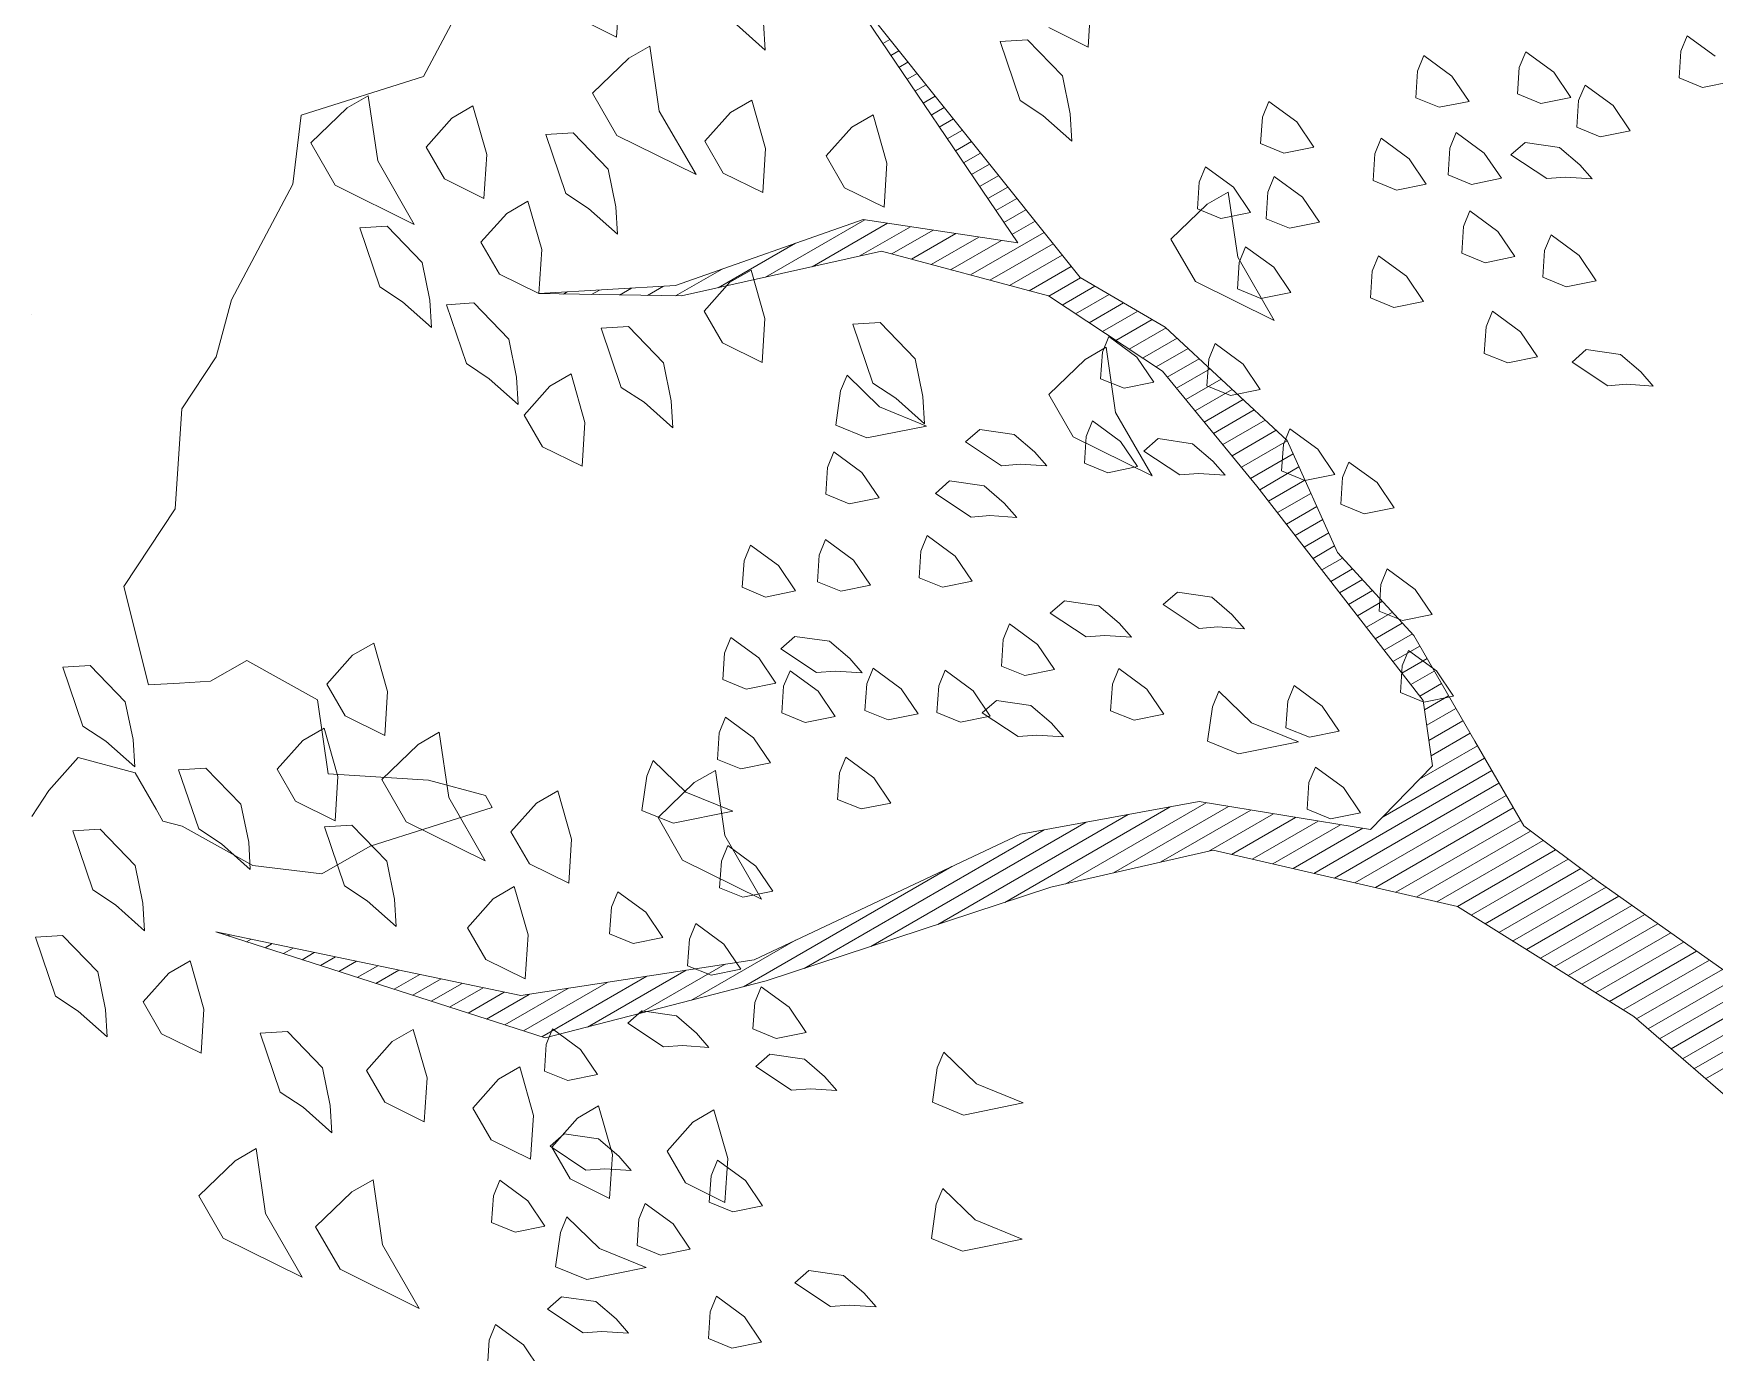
# Model space of a CAD drawing. Header units: metres. Extents: x 12093 to 20303, y 514 to 1412.
# Drawn here: x 19749.478 to 19751.153, y 696.116 to 697.43 of the extents above; entities that cross this region are included whole.
import ezdxf

# ---------------------------------------------------------------- set-up
doc = ezdxf.new("R2010")
doc.units = ezdxf.units.M
doc.layers.add('ARBOLES', color=52, linetype='Continuous', lineweight=13)
doc.layers.add('grass', color=64, linetype='Continuous', lineweight=13)

# ---------------------------------------------------------------- blocks, each defined once
blk = doc.blocks.new('ghgfghgh')
at = {"layer": 'ARBOLES', "lineweight": 20}
for p, q in [((20000.7793, 664.8432), (20000.9392, 664.6429)), ((20000.9001, 664.6647), (20000.7793, 664.8432)), ((20000.8152, 664.79), (20000.8197, 664.7926)), ((20000.8203, 664.7825), (20000.8254, 664.7854)), ((20000.8254, 664.775), (20000.8311, 664.7783)), ((20000.8305, 664.7675), (20000.8368, 664.7712)), ((20000.8355, 664.76), (20000.8425, 664.764)), ((20000.8406, 664.7525), (20000.8482, 664.7569)), ((20000.8457, 664.745), (20000.8539, 664.7498)), ((20000.8507, 664.7375), (20000.8596, 664.7426)), ((20000.8558, 664.73), (20000.8653, 664.7355)), ((20000.8609, 664.7225), (20000.871, 664.7284)), ((20000.866, 664.7151), (20000.8767, 664.7212)), ((20000.871, 664.7076), (20000.8824, 664.7141)), ((20000.8761, 664.7001), (20000.8881, 664.707)), ((20000.8812, 664.6926), (20000.8938, 664.6998)), ((20000.8863, 664.6851), (20000.8995, 664.6927)), ((20000.8913, 664.6776), (20000.9052, 664.6856)), ((20000.685, 664.638), (20000.8029, 664.6795)), ((20000.7415, 664.6432), (20000.804, 664.6793)), ((20000.771, 664.6498), (20000.8183, 664.6771)), ((20000.8005, 664.6564), (20000.8326, 664.6749)), ((20000.8029, 664.6795), (20000.9001, 664.6647)), ((20000.8209, 664.6578), (20000.8469, 664.6728)), ((20000.8964, 664.6701), (20000.9109, 664.6784)), ((20000.7119, 664.6365), (20000.7605, 664.6646)), ((20000.8333, 664.6545), (20000.8612, 664.6706)), ((20000.8456, 664.6512), (20000.8755, 664.6684)), ((20000.8579, 664.6479), (20000.8898, 664.6662)), ((20000.8703, 664.6446), (20000.9166, 664.6713)), ((20000.8826, 664.6413), (20000.9223, 664.6642)), ((20000.8144, 664.6595), (20000.6888, 664.6314)), ((20000.9193, 664.6314), (20000.8144, 664.6595)), ((20000.8949, 664.6379), (20000.928, 664.657)), ((20000.685, 664.6314), (20000.7143, 664.6483)), ((20000.9073, 664.6346), (20000.9337, 664.6499)), ((20000.9195, 664.6313), (20000.9394, 664.6428)), ((20000.9392, 664.6429), (20000.9927, 664.6118)), ((20000.5993, 664.6329), (20000.685, 664.638)), ((20000.6888, 664.6314), (20000.5993, 664.6329)), ((20000.6148, 664.6326), (20000.6171, 664.6339)), ((20000.6324, 664.6323), (20000.6373, 664.6351)), ((20000.6499, 664.632), (20000.6574, 664.6364)), ((20000.6675, 664.6317), (20000.6776, 664.6376)), ((20000.9909, 664.5841), (20000.9193, 664.6314)), ((20000.9279, 664.6257), (20000.9484, 664.6376)), ((20000.9363, 664.6202), (20000.9574, 664.6323)), ((20000.9448, 664.6146), (20000.9664, 664.6271)), ((20000.9532, 664.609), (20000.9754, 664.6218)), ((20000.9616, 664.6035), (20000.9844, 664.6166)), ((20000.97, 664.5979), (20000.9932, 664.6113)), ((20000.9927, 664.6118), (20001.0692, 664.5407)), ((20000.9784, 664.5923), (20001.0001, 664.6048)), ((20000.9869, 664.5868), (20001.007, 664.5984)), ((20000.9939, 664.5804), (20001.0139, 664.592)), ((20001.0502, 664.512), (20000.9909, 664.5841)), ((20000.9997, 664.5734), (20001.0209, 664.5856)), ((20001.0056, 664.5663), (20001.0278, 664.5791)), ((20001.0114, 664.5592), (20001.0347, 664.5727)), ((20001.0172, 664.5522), (20001.0416, 664.5663)), ((20001.023, 664.5451), (20001.0485, 664.5598)), ((20001.0288, 664.538), (20001.0555, 664.5534)), ((20001.0347, 664.531), (20001.0624, 664.547)), ((20001.0405, 664.5239), (20001.0692, 664.5405)), ((20001.0692, 664.5407), (20001.1009, 664.4703)), ((20001.0463, 664.5168), (20001.073, 664.5322)), ((20001.052, 664.5097), (20001.0767, 664.524)), ((20001.0576, 664.5025), (20001.0804, 664.5157)), ((20001.1546, 664.3773), (20001.0502, 664.512)), ((20001.0632, 664.4953), (20001.0842, 664.5074)), ((20001.0688, 664.4881), (20001.0879, 664.4992)), ((20001.0743, 664.4809), (20001.0916, 664.4909)), ((20001.0799, 664.4737), (20001.0954, 664.4826)), ((20001.0855, 664.4665), (20001.0991, 664.4744)), ((20001.0911, 664.4593), (20001.1041, 664.4668)), ((20001.1009, 664.4703), (20001.1488, 664.4182)), ((20001.0967, 664.4521), (20001.1104, 664.46)), ((20001.1022, 664.4449), (20001.1166, 664.4532)), ((20001.1078, 664.4377), (20001.1229, 664.4464)), ((20001.1134, 664.4305), (20001.1291, 664.4396)), ((20001.119, 664.4233), (20001.1354, 664.4328)), ((20001.1246, 664.4161), (20001.1416, 664.4259)), ((20001.1302, 664.4089), (20001.1479, 664.4191)), ((20001.1357, 664.4017), (20001.1526, 664.4114)), ((20001.1488, 664.4182), (20001.1871, 664.3517)), ((20001.1413, 664.3945), (20001.1572, 664.4036)), ((20001.1469, 664.3873), (20001.1617, 664.3958)), ((20001.1525, 664.3801), (20001.1662, 664.388)), ((20001.1605, 664.3363), (20001.1546, 664.3773)), ((20001.1555, 664.3714), (20001.1707, 664.3802)), ((20001.1569, 664.3618), (20001.1752, 664.3723)), ((20001.1583, 664.3521), (20001.1797, 664.3645)), ((20001.1597, 664.3425), (20001.1842, 664.3567)), ((20001.1524, 664.3279), (20001.1888, 664.3489)), ((20001.1871, 664.3517), (20001.2179, 664.2985)), ((20001.1217, 664.2962), (20001.1605, 664.3363)), ((20001.1295, 664.3043), (20001.1933, 664.3411)), ((20001.086, 664.2687), (20001.1978, 664.3333)), ((20001.0989, 664.2657), (20001.2023, 664.3254)), ((20000.9017, 664.2933), (20001.014, 664.3138)), ((20000.9302, 664.2622), (20001.0184, 664.3131)), ((20001.014, 664.3138), (20001.1217, 664.2962)), ((20001.1118, 664.2627), (20001.2068, 664.3176)), ((20000.8499, 664.2366), (20000.9694, 664.3056)), ((20000.8919, 664.2505), (20000.9958, 664.3105)), ((20000.9601, 664.269), (20001.0324, 664.3108)), ((20000.99, 664.2759), (20001.0465, 664.3085)), ((20001.02, 664.2827), (20001.0606, 664.3062)), ((20001.0344, 664.2806), (20001.0746, 664.3039)), ((20001.1247, 664.2598), (20001.2113, 664.3098)), ((20000.7345, 664.2144), (20000.9017, 664.2933)), ((20000.7658, 664.2089), (20000.9166, 664.296)), ((20000.8078, 664.2228), (20000.943, 664.3008)), ((20001.0473, 664.2777), (20001.0887, 664.3016)), ((20001.0602, 664.2747), (20001.1028, 664.2993)), ((20001.0731, 664.2717), (20001.1169, 664.297)), ((20001.1375, 664.2568), (20001.2158, 664.302)), ((20001.1504, 664.2538), (20001.2222, 664.2952)), ((20001.2179, 664.2985), (20001.2647, 664.2635)), ((20001.0227, 664.2833), (20000.9209, 664.26)), ((20001.1762, 664.2478), (20001.0227, 664.2833)), ((20001.1633, 664.2508), (20001.2301, 664.2894)), ((20001.1762, 664.2478), (20001.2379, 664.2835)), ((20000.7278, 664.1975), (20000.8587, 664.273)), ((20001.1849, 664.2424), (20001.2458, 664.2776)), ((20001.1936, 664.237), (20001.2537, 664.2717)), ((20000.9209, 664.26), (20000.7421, 664.2012)), ((20001.2023, 664.2316), (20001.2615, 664.2658)), ((20001.2109, 664.2262), (20001.2696, 664.26)), ((20001.2647, 664.2635), (20001.3545, 664.2001)), ((20001.2196, 664.2208), (20001.2777, 664.2543)), ((20001.287, 664.1788), (20001.1762, 664.2478)), ((20001.2283, 664.2154), (20001.2858, 664.2485)), ((20001.237, 664.2099), (20001.2939, 664.2428)), ((20000.3963, 664.232), (20000.5879, 664.1919)), ((20000.6033, 664.1653), (20000.3963, 664.232)), ((20001.2457, 664.2045), (20001.302, 664.2371)), ((20001.2544, 664.1991), (20001.3102, 664.2313)), ((20000.4157, 664.2257), (20000.4185, 664.2274)), ((20000.4273, 664.222), (20000.4317, 664.2246)), ((20000.4389, 664.2183), (20000.445, 664.2218)), ((20000.4505, 664.2145), (20000.4582, 664.219)), ((20000.6952, 664.189), (20000.7604, 664.2267)), ((20001.263, 664.1937), (20001.3183, 664.2256)), ((20001.2717, 664.1883), (20001.3264, 664.2199)), ((20000.4621, 664.2108), (20000.4715, 664.2163)), ((20000.4736, 664.2071), (20000.4848, 664.2135)), ((20000.4852, 664.2033), (20000.498, 664.2107)), ((20000.4968, 664.1996), (20000.5113, 664.2079)), ((20000.5879, 664.1919), (20000.7345, 664.2144)), ((20000.6299, 664.1722), (20000.6917, 664.2079)), ((20000.6625, 664.1806), (20000.7163, 664.2117)), ((20001.2804, 664.1829), (20001.3345, 664.2141)), ((20001.2887, 664.1773), (20001.3427, 664.2084)), ((20000.5084, 664.1959), (20000.5245, 664.2052)), ((20000.52, 664.1921), (20000.5378, 664.2024)), ((20000.5316, 664.1884), (20000.551, 664.1996)), ((20000.5432, 664.1847), (20000.5643, 664.1968)), ((20000.5895, 664.1697), (20000.6425, 664.2003)), ((20000.6011, 664.166), (20000.6671, 664.2041)), ((20000.7421, 664.2012), (20000.6033, 664.1653)), ((20001.296, 664.171), (20001.3508, 664.2027)), ((20000.5548, 664.1809), (20000.5775, 664.1941)), ((20000.5664, 664.1772), (20000.5932, 664.1927)), ((20000.5779, 664.1735), (20000.6178, 664.1965)), ((20001.3032, 664.1648), (20001.3584, 664.1966)), ((20001.3104, 664.1585), (20001.3655, 664.1903)), ((20001.4466, 664.0405), (20001.287, 664.1788)), ((20001.3176, 664.1522), (20001.3726, 664.184)), ((20001.3248, 664.146), (20001.3797, 664.1777)), ((20001.3321, 664.1397), (20001.3868, 664.1714))]:
    blk.add_line(p, q, dxfattribs=at)
at = {"layer": 'grass'}
for p, q in [((20000.5268, 664.7692), (20000.5655, 664.842)), ((20000.6481, 664.794), (20000.6499, 664.8216)), ((20000.9443, 664.7877), (20000.946, 664.8153)), ((20000.6233, 664.8063), (20000.6481, 664.794)), ((20000.7414, 664.7859), (20000.7233, 664.802)), ((20000.7404, 664.803), (20000.7414, 664.7859)), ((20000.9195, 664.8), (20000.9443, 664.7877)), ((20000.669, 664.7884), (20000.6558, 664.7807)), ((20000.6749, 664.7475), (20000.669, 664.7884)), ((20000.889, 664.7913), (20000.9062, 664.7923)), ((20000.9016, 664.7542), (20000.889, 664.7913)), ((20000.9062, 664.7923), (20000.9282, 664.7696)), ((20001.3205, 664.7949), (20001.3165, 664.7851)), ((20001.3381, 664.782), (20001.3205, 664.7949)), ((20000.6558, 664.7807), (20000.633, 664.7587)), ((20001.1552, 664.7824), (20001.1512, 664.7726)), ((20001.1728, 664.7695), (20001.1552, 664.7824)), ((20001.2191, 664.7848), (20001.2151, 664.775)), ((20001.2367, 664.7719), (20001.2191, 664.7848)), ((20001.3165, 664.7851), (20001.3154, 664.7684)), ((20000.45, 664.745), (20000.5268, 664.7692)), ((20000.5268, 664.7692), (20000.5268, 664.7692)), ((20000.9282, 664.7696), (20000.933, 664.7458)), ((20001.1512, 664.7726), (20001.1501, 664.7559)), ((20001.1835, 664.7536), (20001.1728, 664.7695)), ((20001.2151, 664.775), (20001.214, 664.7583)), ((20001.2474, 664.7561), (20001.2367, 664.7719)), ((20001.3154, 664.7684), (20001.3301, 664.7624)), ((20000.4921, 664.7571), (20000.4788, 664.7495)), ((20000.498, 664.7162), (20000.4921, 664.7571)), ((20000.633, 664.7587), (20000.6483, 664.7321)), ((20001.214, 664.7583), (20001.2287, 664.7523)), ((20001.2564, 664.7639), (20001.2523, 664.7541)), ((20001.274, 664.751), (20001.2564, 664.7639)), ((20001.3301, 664.7624), (20001.3488, 664.7662)), ((20000.4788, 664.7495), (20000.456, 664.7275)), ((20000.5578, 664.7508), (20000.5445, 664.7431)), ((20000.5665, 664.7203), (20000.5578, 664.7508)), ((20000.698, 664.7076), (20000.6749, 664.7475)), ((20000.7197, 664.7467), (20000.7036, 664.7286)), ((20000.733, 664.7544), (20000.7197, 664.7467)), ((20000.7417, 664.724), (20000.733, 664.7544)), ((20000.9159, 664.7447), (20000.9016, 664.7542)), ((20000.933, 664.7458), (20000.9341, 664.7286)), ((20001.0577, 664.7536), (20001.0537, 664.7438)), ((20001.0753, 664.7407), (20001.0577, 664.7536)), ((20001.1501, 664.7559), (20001.1648, 664.7499)), ((20001.1648, 664.7499), (20001.1835, 664.7536)), ((20001.2287, 664.7523), (20001.2474, 664.7561)), ((20001.2523, 664.7541), (20001.2512, 664.7374)), ((20001.2847, 664.7352), (20001.274, 664.751)), ((20000.4448, 664.7017), (20000.45, 664.745)), ((20000.5445, 664.7431), (20000.5284, 664.7249)), ((20000.7959, 664.7375), (20000.7798, 664.7194)), ((20000.8092, 664.7452), (20000.7959, 664.7375)), ((20000.8179, 664.7148), (20000.8092, 664.7452)), ((20000.9341, 664.7286), (20000.9159, 664.7447)), ((20001.0537, 664.7438), (20001.0525, 664.7271)), ((20001.086, 664.7249), (20001.0753, 664.7407)), ((20001.2512, 664.7374), (20001.2659, 664.7314)), ((20001.2659, 664.7314), (20001.2847, 664.7352)), ((20000.456, 664.7275), (20000.4714, 664.7009)), ((20000.5284, 664.7249), (20000.5399, 664.705)), ((20000.6036, 664.7329), (20000.6207, 664.7339)), ((20000.6161, 664.6958), (20000.6036, 664.7329)), ((20000.6207, 664.7339), (20000.6427, 664.7111)), ((20000.6483, 664.7321), (20000.698, 664.7076)), ((20000.7036, 664.7286), (20000.7151, 664.7086)), ((20001.0525, 664.7271), (20001.0672, 664.7211)), ((20001.0672, 664.7211), (20001.086, 664.7249)), ((20001.1283, 664.7305), (20001.1243, 664.7207)), ((20001.1459, 664.7176), (20001.1283, 664.7305)), ((20001.1755, 664.734), (20001.1715, 664.7242)), ((20001.1931, 664.7211), (20001.1755, 664.734)), ((20001.2098, 664.72), (20001.2187, 664.7278)), ((20001.2187, 664.7278), (20001.2403, 664.7247)), ((20001.2403, 664.7247), (20001.253, 664.7138)), ((20000.521, 664.6763), (20000.498, 664.7162)), ((20000.5647, 664.6927), (20000.5665, 664.7203)), ((20000.7399, 664.6963), (20000.7417, 664.724)), ((20000.7798, 664.7194), (20000.7913, 664.6994)), ((20000.8162, 664.6872), (20000.8179, 664.7148)), ((20001.1243, 664.7207), (20001.1232, 664.704)), ((20001.1566, 664.7017), (20001.1459, 664.7176)), ((20001.1715, 664.7242), (20001.1704, 664.7075)), ((20001.2038, 664.7053), (20001.1931, 664.7211)), ((20001.2323, 664.7051), (20001.2098, 664.72)), ((20000.5399, 664.705), (20000.5647, 664.6927)), ((20000.6427, 664.7111), (20000.6476, 664.6874)), ((20000.7151, 664.7086), (20000.7399, 664.6963)), ((20001.018, 664.7126), (20001.014, 664.7028)), ((20001.0356, 664.6997), (20001.018, 664.7126)), ((20001.0612, 664.7064), (20001.0572, 664.6966)), ((20001.0788, 664.6935), (20001.0612, 664.7064)), ((20001.1232, 664.704), (20001.1379, 664.6979)), ((20001.1704, 664.7075), (20001.1851, 664.7015)), ((20001.1851, 664.7015), (20001.2038, 664.7053)), ((20001.2441, 664.706), (20001.2323, 664.7051)), ((20001.2608, 664.7049), (20001.2441, 664.706)), ((20001.253, 664.7138), (20001.2608, 664.7049)), ((20000.4061, 664.6289), (20000.4448, 664.7017)), ((20000.4714, 664.7009), (20000.521, 664.6763)), ((20000.6305, 664.6863), (20000.6161, 664.6958)), ((20000.7913, 664.6994), (20000.8162, 664.6872)), ((20001.014, 664.7028), (20001.0129, 664.6861)), ((20001.0323, 664.6967), (20001.019, 664.689)), ((20001.0382, 664.6558), (20001.0323, 664.6967)), ((20001.0463, 664.6839), (20001.0356, 664.6997)), ((20001.0572, 664.6966), (20001.0561, 664.6799)), ((20001.0895, 664.6777), (20001.0788, 664.6935)), ((20001.1379, 664.6979), (20001.1566, 664.7017)), ((20000.5791, 664.6832), (20000.5629, 664.6651)), ((20000.5923, 664.6909), (20000.5791, 664.6832)), ((20000.6011, 664.6605), (20000.5923, 664.6909)), ((20000.6486, 664.6702), (20000.6305, 664.6863)), ((20000.6476, 664.6874), (20000.6486, 664.6702)), ((20001.019, 664.689), (20000.9962, 664.667)), ((20001.0129, 664.6861), (20001.0276, 664.6801)), ((20001.0276, 664.6801), (20001.0463, 664.6839)), ((20001.184, 664.6848), (20001.18, 664.675)), ((20001.2016, 664.6719), (20001.184, 664.6848)), ((20000.4867, 664.6743), (20000.5039, 664.6753)), ((20000.4993, 664.6372), (20000.4867, 664.6743)), ((20000.5039, 664.6753), (20000.5259, 664.6525)), ((20001.0561, 664.6799), (20001.0708, 664.6739)), ((20001.0708, 664.6739), (20001.0895, 664.6777)), ((20001.18, 664.675), (20001.1789, 664.6583)), ((20001.2123, 664.6561), (20001.2016, 664.6719)), ((20000.5629, 664.6651), (20000.5745, 664.6451)), ((20000.9962, 664.667), (20001.0116, 664.6404)), ((20001.0432, 664.6623), (20001.0392, 664.6525)), ((20001.0608, 664.6494), (20001.0432, 664.6623)), ((20001.235, 664.6697), (20001.231, 664.6599)), ((20001.2526, 664.6568), (20001.235, 664.6697)), ((20000.5259, 664.6525), (20000.5307, 664.6287)), ((20000.5993, 664.6329), (20000.6011, 664.6605)), ((20001.0392, 664.6525), (20001.0381, 664.6358)), ((20001.0612, 664.6159), (20001.0382, 664.6558)), ((20001.1267, 664.6567), (20001.1227, 664.6469)), ((20001.1443, 664.6438), (20001.1267, 664.6567)), ((20001.1789, 664.6583), (20001.1936, 664.6523)), ((20001.1936, 664.6523), (20001.2123, 664.6561)), ((20001.231, 664.6599), (20001.2299, 664.6432)), ((20001.2633, 664.641), (20001.2526, 664.6568)), ((20000.5745, 664.6451), (20000.5993, 664.6329)), ((20000.7192, 664.6401), (20000.7031, 664.6219)), ((20000.7325, 664.6477), (20000.7192, 664.6401)), ((20000.7412, 664.6173), (20000.7325, 664.6477)), ((20001.0116, 664.6404), (20001.0612, 664.6159)), ((20001.0715, 664.6336), (20001.0608, 664.6494)), ((20001.1227, 664.6469), (20001.1216, 664.6302)), ((20001.155, 664.628), (20001.1443, 664.6438)), ((20001.2299, 664.6432), (20001.2446, 664.6372)), ((20001.2446, 664.6372), (20001.2633, 664.641)), ((20000.5136, 664.6277), (20000.4993, 664.6372)), ((20001.0381, 664.6358), (20001.0528, 664.6298)), ((20001.0528, 664.6298), (20001.0715, 664.6336)), ((20001.1216, 664.6302), (20001.1363, 664.6242)), ((20000.3965, 664.5931), (20000.4061, 664.6289)), ((20000.5318, 664.6116), (20000.5136, 664.6277)), ((20000.5307, 664.6287), (20000.5318, 664.6116)), ((20000.5412, 664.6259), (20000.5584, 664.627)), ((20000.5538, 664.5889), (20000.5412, 664.6259)), ((20000.5584, 664.627), (20000.5804, 664.6042)), ((20000.7031, 664.6219), (20000.7146, 664.6019)), ((20001.1363, 664.6242), (20001.155, 664.628)), ((20001.1983, 664.6218), (20001.1942, 664.612)), ((20001.2159, 664.6089), (20001.1983, 664.6218)), ((20000.6384, 664.6111), (20000.6556, 664.6122)), ((20000.651, 664.574), (20000.6384, 664.6111)), ((20000.6556, 664.6122), (20000.6776, 664.5894)), ((20000.7395, 664.5897), (20000.7412, 664.6173)), ((20000.7965, 664.6137), (20000.8136, 664.6148)), ((20000.809, 664.5767), (20000.7965, 664.6137)), ((20000.8136, 664.6148), (20000.8356, 664.592)), ((20001.1942, 664.612), (20001.1931, 664.5953)), ((20001.2266, 664.5931), (20001.2159, 664.6089)), ((20000.5804, 664.6042), (20000.5852, 664.5804)), ((20000.7146, 664.6019), (20000.7395, 664.5897)), ((20000.9556, 664.5992), (20000.9423, 664.5915)), ((20000.9572, 664.6059), (20000.9532, 664.5961)), ((20000.9615, 664.5583), (20000.9556, 664.5992)), ((20000.9748, 664.593), (20000.9572, 664.6059)), ((20001.0241, 664.6015), (20001.0201, 664.5917)), ((20001.0417, 664.5886), (20001.0241, 664.6015)), ((20000.375, 664.5605), (20000.3965, 664.5931)), ((20000.5681, 664.5794), (20000.5538, 664.5889)), ((20000.6776, 664.5894), (20000.6824, 664.5656)), ((20000.8356, 664.592), (20000.8405, 664.5682)), ((20000.9423, 664.5915), (20000.9195, 664.5695)), ((20000.9532, 664.5961), (20000.9521, 664.5794)), ((20000.9855, 664.5772), (20000.9748, 664.593)), ((20001.0201, 664.5917), (20001.0189, 664.575)), ((20001.0524, 664.5727), (20001.0417, 664.5886)), ((20001.1931, 664.5953), (20001.2078, 664.5893)), ((20001.2078, 664.5893), (20001.2266, 664.5931)), ((20001.2482, 664.5899), (20001.2571, 664.5977)), ((20001.2707, 664.575), (20001.2482, 664.5899)), ((20001.2571, 664.5977), (20001.2787, 664.5946)), ((20001.2787, 664.5946), (20001.2914, 664.5837)), ((20000.5863, 664.5633), (20000.5681, 664.5794)), ((20000.5852, 664.5804), (20000.5863, 664.5633)), ((20000.6195, 664.5825), (20000.6062, 664.5748)), ((20000.6282, 664.552), (20000.6195, 664.5825)), ((20000.7928, 664.5816), (20000.7888, 664.5718)), ((20000.8133, 664.5618), (20000.7928, 664.5816)), ((20000.9521, 664.5794), (20000.9668, 664.5734)), ((20000.9668, 664.5734), (20000.9855, 664.5772)), ((20001.2914, 664.5837), (20001.2992, 664.5748)), ((20000.6062, 664.5748), (20000.5901, 664.5566)), ((20000.6653, 664.5646), (20000.651, 664.574)), ((20000.7888, 664.5718), (20000.7857, 664.5502)), ((20000.8234, 664.5672), (20000.809, 664.5767)), ((20000.8415, 664.5511), (20000.8234, 664.5672)), ((20000.8405, 664.5682), (20000.8415, 664.5511)), ((20000.9195, 664.5695), (20000.9349, 664.5429)), ((20001.0189, 664.575), (20001.0337, 664.5689)), ((20001.0337, 664.5689), (20001.0524, 664.5727)), ((20001.2825, 664.5759), (20001.2707, 664.575)), ((20001.2992, 664.5748), (20001.2825, 664.5759)), ((20000.3709, 664.4977), (20000.375, 664.5605)), ((20000.5901, 664.5566), (20000.6016, 664.5367)), ((20000.6835, 664.5485), (20000.6653, 664.5646)), ((20000.6824, 664.5656), (20000.6835, 664.5485)), ((20000.8428, 664.5497), (20000.8133, 664.5618)), ((20000.9845, 664.5184), (20000.9615, 664.5583)), ((20000.6264, 664.5244), (20000.6282, 664.552)), ((20000.7857, 664.5502), (20000.8053, 664.5422)), ((20000.8053, 664.5422), (20000.8428, 664.5497)), ((20000.8673, 664.5397), (20000.8762, 664.5475)), ((20000.8762, 664.5475), (20000.8978, 664.5444)), ((20000.947, 664.5529), (20000.943, 664.5431)), ((20000.9646, 664.54), (20000.947, 664.5529)), ((20001.0709, 664.548), (20001.0669, 664.5382)), ((20001.0885, 664.5351), (20001.0709, 664.548)), ((20000.6016, 664.5367), (20000.6264, 664.5244)), ((20000.8898, 664.5248), (20000.8673, 664.5397)), ((20000.8978, 664.5444), (20000.9105, 664.5335)), ((20000.9349, 664.5429), (20000.9845, 664.5184)), ((20000.943, 664.5431), (20000.9419, 664.5264)), ((20000.9753, 664.5242), (20000.9646, 664.54)), ((20000.9793, 664.534), (20000.9882, 664.5418)), ((20000.9882, 664.5418), (20001.0098, 664.5386)), ((20001.0098, 664.5386), (20001.0225, 664.5277)), ((20001.0669, 664.5382), (20001.0657, 664.5215)), ((20001.0992, 664.5193), (20001.0885, 664.5351)), ((20000.7846, 664.5335), (20000.7806, 664.5237)), ((20000.8022, 664.5205), (20000.7846, 664.5335)), ((20000.9016, 664.5257), (20000.8898, 664.5248)), ((20000.9183, 664.5246), (20000.9016, 664.5257)), ((20000.9105, 664.5335), (20000.9183, 664.5246)), ((20000.9419, 664.5264), (20000.9566, 664.5204)), ((20000.9566, 664.5204), (20000.9753, 664.5242)), ((20001.0018, 664.519), (20000.9793, 664.534)), ((20001.0225, 664.5277), (20001.0303, 664.5188)), ((20001.1081, 664.5271), (20001.1041, 664.5173)), ((20001.1257, 664.5142), (20001.1081, 664.5271)), ((20000.7806, 664.5237), (20000.7795, 664.507)), ((20000.8129, 664.5047), (20000.8022, 664.5205)), ((20000.8483, 664.5074), (20000.8572, 664.5152)), ((20000.8572, 664.5152), (20000.8789, 664.5121)), ((20001.0136, 664.5199), (20001.0018, 664.519)), ((20001.0303, 664.5188), (20001.0136, 664.5199)), ((20001.0657, 664.5215), (20001.0804, 664.5155)), ((20001.0804, 664.5155), (20001.0992, 664.5193)), ((20001.1041, 664.5173), (20001.1029, 664.5006)), ((20001.1364, 664.4984), (20001.1257, 664.5142)), ((20000.7795, 664.507), (20000.7942, 664.5009)), ((20000.7942, 664.5009), (20000.8129, 664.5047)), ((20000.8708, 664.4925), (20000.8483, 664.5074)), ((20000.8789, 664.5121), (20000.8916, 664.5012)), ((20000.3386, 664.4488), (20000.3709, 664.4977)), ((20000.8826, 664.4934), (20000.8708, 664.4925)), ((20000.8994, 664.4923), (20000.8826, 664.4934)), ((20000.8916, 664.5012), (20000.8994, 664.4923)), ((20001.1029, 664.5006), (20001.1177, 664.4946)), ((20001.1177, 664.4946), (20001.1364, 664.4984)), ((20000.7321, 664.4749), (20000.7281, 664.4651)), ((20000.7497, 664.462), (20000.7321, 664.4749)), ((20000.7793, 664.4784), (20000.7753, 664.4686)), ((20000.7969, 664.4655), (20000.7793, 664.4784)), ((20000.8432, 664.4809), (20000.8392, 664.4711)), ((20000.8608, 664.468), (20000.8432, 664.4809)), ((20000.7281, 664.4651), (20000.7269, 664.4484)), ((20000.7604, 664.4461), (20000.7497, 664.462)), ((20000.7753, 664.4686), (20000.7742, 664.4519)), ((20000.8076, 664.4497), (20000.7969, 664.4655)), ((20000.8392, 664.4711), (20000.8381, 664.4544)), ((20000.8715, 664.4522), (20000.8608, 664.468)), ((20000.7742, 664.4519), (20000.7889, 664.4459)), ((20000.8381, 664.4544), (20000.8528, 664.4484)), ((20000.8528, 664.4484), (20000.8715, 664.4522)), ((20001.1281, 664.4502), (20001.127, 664.4335)), ((20001.1321, 664.46), (20001.1281, 664.4502)), ((20001.1497, 664.4471), (20001.1321, 664.46)), ((20000.3541, 664.3871), (20000.3386, 664.4488)), ((20000.7269, 664.4484), (20000.7417, 664.4423)), ((20000.7417, 664.4423), (20000.7604, 664.4461)), ((20000.7889, 664.4459), (20000.8076, 664.4497)), ((20000.9205, 664.4321), (20000.9294, 664.4399)), ((20000.9294, 664.4399), (20000.951, 664.4368)), ((20000.9914, 664.4375), (20001.0003, 664.4453)), ((20001.0003, 664.4453), (20001.0219, 664.4422)), ((20001.0219, 664.4422), (20001.0346, 664.4313)), ((20001.1604, 664.4313), (20001.1497, 664.4471)), ((20000.943, 664.4172), (20000.9205, 664.4321)), ((20000.951, 664.4368), (20000.9637, 664.4259)), ((20001.0139, 664.4226), (20000.9914, 664.4375)), ((20001.0346, 664.4313), (20001.0424, 664.4224)), ((20001.127, 664.4335), (20001.1417, 664.4275)), ((20001.1417, 664.4275), (20001.1604, 664.4313)), ((20000.8949, 664.4255), (20000.8909, 664.4157)), ((20000.9125, 664.4125), (20000.8949, 664.4255)), ((20000.9637, 664.4259), (20000.9715, 664.417)), ((20001.0257, 664.4235), (20001.0139, 664.4226)), ((20001.0424, 664.4224), (20001.0257, 664.4235)), ((20000.4955, 664.4134), (20000.4822, 664.4057)), ((20000.5042, 664.3829), (20000.4955, 664.4134)), ((20000.7198, 664.4169), (20000.7158, 664.4071)), ((20000.7374, 664.404), (20000.7198, 664.4169)), ((20000.7512, 664.4098), (20000.7601, 664.4176)), ((20000.7737, 664.3949), (20000.7512, 664.4098)), ((20000.7601, 664.4176), (20000.7818, 664.4145)), ((20000.7818, 664.4145), (20000.7945, 664.4036)), ((20000.8909, 664.4157), (20000.8898, 664.3989)), ((20000.9232, 664.3967), (20000.9125, 664.4125)), ((20000.9548, 664.4181), (20000.943, 664.4172)), ((20000.9715, 664.417), (20000.9548, 664.4181)), ((20001.1455, 664.4088), (20001.1415, 664.399)), ((20001.1631, 664.3959), (20001.1455, 664.4088)), ((20000.3003, 664.3982), (20000.3175, 664.3992)), ((20000.3129, 664.3611), (20000.3003, 664.3982)), ((20000.3175, 664.3992), (20000.3395, 664.3765)), ((20000.4158, 664.4025), (20000.3931, 664.3894)), ((20000.4603, 664.3778), (20000.4158, 664.4025)), ((20000.4822, 664.4057), (20000.4661, 664.3875)), ((20000.7158, 664.4071), (20000.7147, 664.3904)), ((20000.7481, 664.3882), (20000.7374, 664.404)), ((20000.7945, 664.4036), (20000.8023, 664.3947)), ((20000.8092, 664.3976), (20000.8052, 664.3878)), ((20000.8268, 664.3847), (20000.8092, 664.3976)), ((20000.8898, 664.3989), (20000.9045, 664.3929)), ((20000.9635, 664.3974), (20000.9595, 664.3876)), ((20000.9811, 664.3845), (20000.9635, 664.3974)), ((20001.1415, 664.399), (20001.1404, 664.3823)), ((20000.3736, 664.3882), (20000.3541, 664.3871)), ((20000.3931, 664.3894), (20000.3736, 664.3882)), ((20000.4661, 664.3875), (20000.4776, 664.3676)), ((20000.7147, 664.3904), (20000.7294, 664.3844)), ((20000.7294, 664.3844), (20000.7481, 664.3882)), ((20000.757, 664.396), (20000.753, 664.3862)), ((20000.7746, 664.3831), (20000.757, 664.396)), ((20000.7855, 664.3958), (20000.7737, 664.3949)), ((20000.8023, 664.3947), (20000.7855, 664.3958)), ((20000.8052, 664.3878), (20000.804, 664.3711)), ((20000.8544, 664.3963), (20000.8504, 664.3865)), ((20000.872, 664.3834), (20000.8544, 664.3963)), ((20000.9045, 664.3929), (20000.9232, 664.3967)), ((20000.9595, 664.3876), (20000.9584, 664.3709)), ((20001.0736, 664.3867), (20001.0696, 664.3769)), ((20001.0912, 664.3738), (20001.0736, 664.3867)), ((20001.1738, 664.3801), (20001.1631, 664.3959)), ((20000.3395, 664.3765), (20000.3444, 664.3527)), ((20000.467, 664.3312), (20000.4603, 664.3778)), ((20000.5024, 664.3553), (20000.5042, 664.3829)), ((20000.753, 664.3862), (20000.7519, 664.3695)), ((20000.7853, 664.3673), (20000.7746, 664.3831)), ((20000.8375, 664.3689), (20000.8268, 664.3847)), ((20000.8504, 664.3865), (20000.8493, 664.3698)), ((20000.8827, 664.3675), (20000.872, 664.3834)), ((20000.8778, 664.3695), (20000.8867, 664.3773)), ((20000.8867, 664.3773), (20000.9083, 664.3742)), ((20000.9918, 664.3687), (20000.9811, 664.3845)), ((20001.0264, 664.3832), (20001.0223, 664.3734)), ((20001.0469, 664.3633), (20001.0264, 664.3832)), ((20001.0696, 664.3769), (20001.0685, 664.3602)), ((20001.1404, 664.3823), (20001.1551, 664.3763)), ((20001.1551, 664.3763), (20001.1738, 664.3801)), ((20000.4776, 664.3676), (20000.5024, 664.3553)), ((20000.7165, 664.3668), (20000.7125, 664.357)), ((20000.7341, 664.3539), (20000.7165, 664.3668)), ((20000.7519, 664.3695), (20000.7666, 664.3635)), ((20000.7666, 664.3635), (20000.7853, 664.3673)), ((20000.804, 664.3711), (20000.8187, 664.3651)), ((20000.8187, 664.3651), (20000.8375, 664.3689)), ((20000.8493, 664.3698), (20000.864, 664.3637)), ((20000.864, 664.3637), (20000.8827, 664.3675)), ((20000.9003, 664.3546), (20000.8778, 664.3695)), ((20000.9083, 664.3742), (20000.921, 664.3633)), ((20000.9584, 664.3709), (20000.9731, 664.3649)), ((20000.9731, 664.3649), (20000.9918, 664.3687)), ((20001.0223, 664.3734), (20001.0192, 664.3518)), ((20001.1019, 664.358), (20001.0912, 664.3738)), ((20000.3272, 664.3517), (20000.3129, 664.3611)), ((20000.4643, 664.3599), (20000.451, 664.3522)), ((20000.473, 664.3295), (20000.4643, 664.3599)), ((20000.5367, 664.3574), (20000.5234, 664.3497)), ((20000.5426, 664.3164), (20000.5367, 664.3574)), ((20000.7125, 664.357), (20000.7114, 664.3403)), ((20000.9121, 664.3555), (20000.9003, 664.3546)), ((20000.9288, 664.3544), (20000.9121, 664.3555)), ((20000.921, 664.3633), (20000.9288, 664.3544)), ((20001.0763, 664.3513), (20001.0469, 664.3633)), ((20001.0685, 664.3602), (20001.0832, 664.3542)), ((20001.0832, 664.3542), (20001.1019, 664.358)), ((20000.3454, 664.3356), (20000.3272, 664.3517)), ((20000.3444, 664.3527), (20000.3454, 664.3356)), ((20000.451, 664.3522), (20000.4349, 664.3341)), ((20000.5234, 664.3497), (20000.5006, 664.3277)), ((20000.7448, 664.3381), (20000.7341, 664.3539)), ((20001.0192, 664.3518), (20001.0388, 664.3437)), ((20001.0388, 664.3437), (20001.0763, 664.3513)), ((20000.2915, 664.3207), (20000.3099, 664.3414)), ((20000.3099, 664.3414), (20000.3457, 664.3318)), ((20000.373, 664.3338), (20000.3901, 664.3348)), ((20000.3901, 664.3348), (20000.4121, 664.3121)), ((20000.4349, 664.3341), (20000.4464, 664.3141)), ((20000.6711, 664.3396), (20000.6671, 664.3298)), ((20000.6916, 664.3198), (20000.6711, 664.3396)), ((20000.7114, 664.3403), (20000.7261, 664.3343)), ((20000.7261, 664.3343), (20000.7448, 664.3381)), ((20000.792, 664.3417), (20000.788, 664.3319)), ((20000.8096, 664.3288), (20000.792, 664.3417)), ((20001.087, 664.3355), (20001.0829, 664.3257)), ((20001.1046, 664.3226), (20001.087, 664.3355)), ((20000.3457, 664.3318), (20000.3588, 664.3091)), ((20000.3856, 664.2967), (20000.373, 664.3338)), ((20000.467, 664.3312), (20000.467, 664.3312)), ((20000.5299, 664.3272), (20000.467, 664.3312)), ((20000.4712, 664.3018), (20000.473, 664.3295)), ((20000.5006, 664.3277), (20000.516, 664.3011)), ((20000.5657, 664.3176), (20000.5299, 664.3272)), ((20000.6671, 664.3298), (20000.6639, 664.3082)), ((20000.6968, 664.3257), (20000.6741, 664.3037)), ((20000.7101, 664.3334), (20000.6968, 664.3257)), ((20000.716, 664.2925), (20000.7101, 664.3334)), ((20000.788, 664.3319), (20000.7869, 664.3152)), ((20000.8203, 664.3129), (20000.8096, 664.3288)), ((20001.0829, 664.3257), (20001.0818, 664.309)), ((20000.2808, 664.3044), (20000.2915, 664.3207)), ((20000.4464, 664.3141), (20000.4712, 664.3018)), ((20000.5656, 664.2766), (20000.5426, 664.3164)), ((20000.57, 664.31), (20000.5657, 664.3176)), ((20000.5978, 664.3129), (20000.5817, 664.2947)), ((20000.6111, 664.3206), (20000.5978, 664.3129)), ((20000.6198, 664.2901), (20000.6111, 664.3206)), ((20000.721, 664.3078), (20000.6916, 664.3198)), ((20000.7869, 664.3152), (20000.8016, 664.3092)), ((20000.8016, 664.3092), (20000.8203, 664.3129)), ((20001.1153, 664.3068), (20001.1046, 664.3226)), ((20000.3588, 664.3091), (20000.3631, 664.3015)), ((20000.4121, 664.3121), (20000.417, 664.2883)), ((20000.4932, 664.2858), (20000.57, 664.31)), ((20000.6639, 664.3082), (20000.6836, 664.3002)), ((20000.6741, 664.3037), (20000.6894, 664.2771)), ((20000.6836, 664.3002), (20000.721, 664.3078)), ((20001.0818, 664.309), (20001.0965, 664.303)), ((20001.0965, 664.303), (20001.1153, 664.3068)), ((20000.3065, 664.2954), (20000.3237, 664.2964)), ((20000.3191, 664.2583), (20000.3065, 664.2954)), ((20000.3237, 664.2964), (20000.3457, 664.2737)), ((20000.3631, 664.3015), (20000.3751, 664.2983)), ((20000.3751, 664.2983), (20000.4196, 664.2736)), ((20000.3999, 664.2872), (20000.3856, 664.2967)), ((20000.4646, 664.298), (20000.4817, 664.299)), ((20000.4771, 664.2609), (20000.4646, 664.298)), ((20000.4817, 664.299), (20000.5037, 664.2763)), ((20000.516, 664.3011), (20000.5656, 664.2766)), ((20000.5817, 664.2947), (20000.5933, 664.2748)), ((20000.7391, 664.2526), (20000.716, 664.2925)), ((20000.418, 664.2711), (20000.3999, 664.2872)), ((20000.417, 664.2883), (20000.418, 664.2711)), ((20000.4629, 664.2684), (20000.4932, 664.2858)), ((20000.6181, 664.2625), (20000.6198, 664.2901)), ((20000.7179, 664.2862), (20000.7139, 664.2764)), ((20000.7355, 664.2733), (20000.7179, 664.2862)), ((20000.3457, 664.2737), (20000.3505, 664.2499)), ((20000.4196, 664.2736), (20000.4629, 664.2684)), ((20000.5037, 664.2763), (20000.5086, 664.2525)), ((20000.5933, 664.2748), (20000.6181, 664.2625)), ((20000.6894, 664.2771), (20000.7391, 664.2526)), ((20000.7139, 664.2764), (20000.7127, 664.2597)), ((20000.7462, 664.2575), (20000.7355, 664.2733)), ((20000.4915, 664.2515), (20000.4771, 664.2609)), ((20000.5838, 664.2604), (20000.5705, 664.2528)), ((20000.5925, 664.23), (20000.5838, 664.2604)), ((20000.3334, 664.2489), (20000.3191, 664.2583)), ((20000.3505, 664.2499), (20000.3516, 664.2327)), ((20000.5096, 664.2354), (20000.4915, 664.2515)), ((20000.5086, 664.2525), (20000.5096, 664.2354)), ((20000.5705, 664.2528), (20000.5544, 664.2346)), ((20000.6488, 664.2572), (20000.6448, 664.2474)), ((20000.6664, 664.2443), (20000.6488, 664.2572)), ((20000.7127, 664.2597), (20000.7274, 664.2537)), ((20000.7274, 664.2537), (20000.7462, 664.2575)), ((20000.3516, 664.2327), (20000.3334, 664.2489)), ((20000.6448, 664.2474), (20000.6437, 664.2307)), ((20000.6771, 664.2285), (20000.6664, 664.2443)), ((20000.283, 664.2286), (20000.3001, 664.2297)), ((20000.2956, 664.1915), (20000.283, 664.2286)), ((20000.3001, 664.2297), (20000.3222, 664.2069)), ((20000.4041, 664.2295), (20000.4052, 664.2301)), ((20000.5544, 664.2346), (20000.5659, 664.2147)), ((20000.5907, 664.2024), (20000.5925, 664.23)), ((20000.6437, 664.2307), (20000.6584, 664.2247)), ((20000.6584, 664.2247), (20000.6771, 664.2285)), ((20000.6978, 664.2372), (20000.6938, 664.2274)), ((20000.7154, 664.2243), (20000.6978, 664.2372)), ((20000.6938, 664.2274), (20000.6927, 664.2107)), ((20000.7261, 664.2085), (20000.7154, 664.2243)), ((20000.3802, 664.2138), (20000.3669, 664.2061)), ((20000.3889, 664.1834), (20000.3802, 664.2138)), ((20000.5659, 664.2147), (20000.5907, 664.2024)), ((20000.6927, 664.2107), (20000.7074, 664.2047)), ((20000.7074, 664.2047), (20000.7261, 664.2085)), ((20000.3222, 664.2069), (20000.327, 664.1831)), ((20000.3669, 664.2061), (20000.3508, 664.188)), ((20000.7388, 664.1975), (20000.7348, 664.1877)), ((20000.7564, 664.1846), (20000.7388, 664.1975)), ((20000.3099, 664.1821), (20000.2956, 664.1915)), ((20000.3508, 664.188), (20000.3623, 664.168)), ((20000.7348, 664.1877), (20000.7337, 664.171)), ((20000.328, 664.166), (20000.3099, 664.1821)), ((20000.327, 664.1831), (20000.328, 664.166)), ((20000.3871, 664.1558), (20000.3889, 664.1834)), ((20000.6551, 664.1746), (20000.664, 664.1824)), ((20000.664, 664.1824), (20000.6856, 664.1793)), ((20000.6856, 664.1793), (20000.6983, 664.1683)), ((20000.7671, 664.1688), (20000.7564, 664.1846)), ((20000.3623, 664.168), (20000.3871, 664.1558)), ((20000.4242, 664.1683), (20000.4414, 664.1693)), ((20000.4368, 664.1312), (20000.4242, 664.1683)), ((20000.4414, 664.1693), (20000.4634, 664.1466)), ((20000.5204, 664.1706), (20000.5071, 664.163)), ((20000.5291, 664.1402), (20000.5204, 664.1706)), ((20000.6079, 664.171), (20000.6038, 664.1612)), ((20000.6255, 664.1581), (20000.6079, 664.171)), ((20000.6776, 664.1597), (20000.6551, 664.1746)), ((20000.6983, 664.1683), (20000.7061, 664.1594)), ((20000.7337, 664.171), (20000.7484, 664.165)), ((20000.7484, 664.165), (20000.7671, 664.1688)), ((20000.5071, 664.163), (20000.491, 664.1448)), ((20000.6038, 664.1612), (20000.6027, 664.1445)), ((20000.6361, 664.1423), (20000.6255, 664.1581)), ((20000.6894, 664.1605), (20000.6776, 664.1597)), ((20000.7061, 664.1594), (20000.6894, 664.1605)), ((20000.7355, 664.1474), (20000.7444, 664.1552)), ((20000.7444, 664.1552), (20000.766, 664.1521)), ((20000.8536, 664.1564), (20000.8495, 664.1466)), ((20000.8741, 664.1365), (20000.8536, 664.1564)), ((20000.4634, 664.1466), (20000.4682, 664.1228)), ((20000.491, 664.1448), (20000.5025, 664.1249)), ((20000.5872, 664.1471), (20000.5739, 664.1395)), ((20000.5959, 664.1167), (20000.5872, 664.1471)), ((20000.6027, 664.1445), (20000.6174, 664.1385)), ((20000.758, 664.1325), (20000.7355, 664.1474)), ((20000.766, 664.1521), (20000.7787, 664.1412)), ((20000.8495, 664.1466), (20000.8464, 664.125)), ((20000.5273, 664.1126), (20000.5291, 664.1402)), ((20000.5739, 664.1395), (20000.5577, 664.1213)), ((20000.6174, 664.1385), (20000.6361, 664.1423)), ((20000.7698, 664.1334), (20000.758, 664.1325)), ((20000.7865, 664.1323), (20000.7698, 664.1334)), ((20000.7787, 664.1412), (20000.7865, 664.1323)), ((20000.9035, 664.1245), (20000.8741, 664.1365)), ((20000.4511, 664.1218), (20000.4368, 664.1312)), ((20000.4682, 664.1228), (20000.4693, 664.1057)), ((20000.5025, 664.1249), (20000.5273, 664.1126)), ((20000.8464, 664.125), (20000.866, 664.1169)), ((20000.866, 664.1169), (20000.9035, 664.1245)), ((20000.4693, 664.1057), (20000.4511, 664.1218)), ((20000.5577, 664.1213), (20000.5693, 664.1013)), ((20000.5941, 664.0891), (20000.5959, 664.1167)), ((20000.6235, 664.1149), (20000.6074, 664.0968)), ((20000.6368, 664.1226), (20000.6235, 664.1149)), ((20000.6455, 664.0922), (20000.6368, 664.1226)), ((20000.6959, 664.1124), (20000.6798, 664.0942)), ((20000.7092, 664.1201), (20000.6959, 664.1124)), ((20000.7179, 664.0896), (20000.7092, 664.1201)), ((20000.6063, 664.0973), (20000.6152, 664.1051)), ((20000.6152, 664.1051), (20000.6368, 664.102)), ((20000.6368, 664.102), (20000.6495, 664.091)), ((20000.4217, 664.0959), (20000.4084, 664.0882)), ((20000.4276, 664.055), (20000.4217, 664.0959)), ((20000.5693, 664.1013), (20000.5941, 664.0891)), ((20000.6288, 664.0823), (20000.6063, 664.0973)), ((20000.6074, 664.0968), (20000.6189, 664.0768)), ((20000.6437, 664.0645), (20000.6455, 664.0922)), ((20000.6798, 664.0942), (20000.6913, 664.0743)), ((20000.4084, 664.0882), (20000.3856, 664.0662)), ((20000.6406, 664.0832), (20000.6288, 664.0823)), ((20000.6573, 664.0821), (20000.6406, 664.0832)), ((20000.6495, 664.091), (20000.6573, 664.0821)), ((20000.7115, 664.0886), (20000.7074, 664.0788)), ((20000.7291, 664.0757), (20000.7115, 664.0886)), ((20000.7161, 664.062), (20000.7179, 664.0896)), ((20000.4951, 664.0763), (20000.4818, 664.0686)), ((20000.501, 664.0353), (20000.4951, 664.0763)), ((20000.5747, 664.0759), (20000.5707, 664.0661)), ((20000.5923, 664.063), (20000.5747, 664.0759)), ((20000.6189, 664.0768), (20000.6437, 664.0645)), ((20000.6913, 664.0743), (20000.7161, 664.062)), ((20000.7074, 664.0788), (20000.7063, 664.0621)), ((20000.7398, 664.0599), (20000.7291, 664.0757)), ((20000.8529, 664.0708), (20000.8489, 664.061)), ((20000.8734, 664.051), (20000.8529, 664.0708)), ((20000.3856, 664.0662), (20000.401, 664.0396)), ((20000.4818, 664.0686), (20000.459, 664.0466)), ((20000.5707, 664.0661), (20000.5696, 664.0494)), ((20000.603, 664.0471), (20000.5923, 664.063)), ((20000.666, 664.0614), (20000.662, 664.0516)), ((20000.6836, 664.0485), (20000.666, 664.0614)), ((20000.7063, 664.0621), (20000.721, 664.0561)), ((20000.721, 664.0561), (20000.7398, 664.0599)), ((20000.8489, 664.061), (20000.8458, 664.0394)), ((20000.4506, 664.0151), (20000.4276, 664.055)), ((20000.5696, 664.0494), (20000.5843, 664.0434)), ((20000.6168, 664.0529), (20000.6128, 664.0431)), ((20000.6373, 664.0331), (20000.6168, 664.0529)), ((20000.662, 664.0516), (20000.6609, 664.0349)), ((20000.9028, 664.039), (20000.8734, 664.051)), ((20000.401, 664.0396), (20000.4506, 664.0151)), ((20000.459, 664.0466), (20000.4744, 664.02)), ((20000.5843, 664.0434), (20000.603, 664.0471)), ((20000.6128, 664.0431), (20000.6097, 664.0215)), ((20000.6943, 664.0327), (20000.6836, 664.0485)), ((20000.8458, 664.0394), (20000.8654, 664.0314)), ((20000.8654, 664.0314), (20000.9028, 664.039)), ((20000.524, 663.9954), (20000.501, 664.0353)), ((20000.6667, 664.0211), (20000.6373, 664.0331)), ((20000.6609, 664.0349), (20000.6756, 664.0289)), ((20000.6756, 664.0289), (20000.6943, 664.0327)), ((20000.4744, 664.02), (20000.524, 663.9954)), ((20000.6097, 664.0215), (20000.6293, 664.0135)), ((20000.6293, 664.0135), (20000.6667, 664.0211)), ((20000.76, 664.0115), (20000.7689, 664.0193)), ((20000.7689, 664.0193), (20000.7906, 664.0162)), ((20000.7825, 663.9966), (20000.76, 664.0115)), ((20000.7906, 664.0162), (20000.8033, 664.0053)), ((20000.6046, 663.995), (20000.6135, 664.0028)), ((20000.6135, 664.0028), (20000.6351, 663.9997)), ((20000.6351, 663.9997), (20000.6478, 663.9888)), ((20000.7108, 664.0031), (20000.7068, 663.9933)), ((20000.7284, 663.9902), (20000.7108, 664.0031)), ((20000.7943, 663.9975), (20000.7825, 663.9966)), ((20000.8111, 663.9964), (20000.7943, 663.9975)), ((20000.8033, 664.0053), (20000.8111, 663.9964)), ((20000.6271, 663.9801), (20000.6046, 663.995)), ((20000.6478, 663.9888), (20000.6556, 663.9799)), ((20000.7068, 663.9933), (20000.7057, 663.9766)), ((20000.7391, 663.9743), (20000.7284, 663.9902)), ((20000.568, 663.9756), (20000.5669, 663.9589)), ((20000.572, 663.9854), (20000.568, 663.9756)), ((20000.5896, 663.9725), (20000.572, 663.9854)), ((20000.6389, 663.981), (20000.6271, 663.9801)), ((20000.6556, 663.9799), (20000.6389, 663.981)), ((20000.7057, 663.9766), (20000.7204, 663.9705)), ((20000.6003, 663.9567), (20000.5896, 663.9725)), ((20000.7204, 663.9705), (20000.7391, 663.9743))]:
    blk.add_line(p, q, dxfattribs=at)

msp = doc.modelspace()

# ---------------------------------------------------------------- hatches: boundary and pattern name
at = {"layer": 'grass'}
h = msp.add_hatch(dxfattribs=at)
h.set_pattern_fill('AR-CONC', color=256, scale=0.002, style=0)
h.set_pattern_definition([(50, (19136.99335, 73.14804), (0.36436934, -0.03187817), [0.0381, -0.4191]), (355, (19136.99335, 73.14804), (-0.07048565, 0.38211329), [0.03048, -0.33528]), (100.451, (19137.0237, 73.1454), (0.293885, 0.35023338), [0.03238, -0.35618]), (46.1842, (19136.99335, 73.24964), (0.54215808, -0.08408466), [0.05715, -0.62865]), (96.6356, (19137.03853, 73.24264), (0.47480847, 0.4948511), [0.04857, -0.53427]), (351.184, (19136.99335, 73.24964), (0.4748092, 0.49485024), [0.04572, -0.50292]), (21, (19137.04415, 73.22424), (0.30322976, -0.20453104), [0.0381, -0.4191]), (326, (19137.04415, 73.22424), (0.12360406, 0.36837593), [0.03048, -0.33528]), (71.4514, (19137.06942, 73.2072), (0.42683298, 0.16384572), [0.03238, -0.35618]), (37.5, (19136.99335, 73.14804), (0.006177207, 0.169110078), [0, -0.331216, 0, -0.34036, 0, -0.33655]), (7.5, (19136.99335, 73.14804), (0.133639325, 0.20036115), [0, -0.194056, 0, -0.323596, 0, -0.12827]), (327.5, (19136.88007, 73.14804), (0.27118119, -0.011457488), [0, -0.127, 0, -0.39624, 0, -0.52578]), (317.5, (19136.82927, 73.14804), (0.29625836, 0.05085298), [0, -0.1651, 0, -0.263144, 0, -0.37338])])
h.paths.add_polyline_path([(19749.4835, 697.5451), (19748.2997, 697.8826), (19748.1339, 697.7701), (19748.1015, 696.7021), (19749.4619, 696.4028), (19749.4672, 696.4332), (19749.4547, 696.5379), (19749.463, 696.6067), (19749.4726, 696.7562), (19749.475, 696.7763)])

# ---------------------------------------------------------------- block references
at = {"layer": 'Defpoints', "lineweight": 20, "xscale": 1.586003757394792, "yscale": 1.586003757394792, "zscale": 1.586003757394792}
msp.add_blockref('ghgfghgh', (-11971.0441, -356.9396), dxfattribs=at)

doc.saveas('drawing.dxf')
